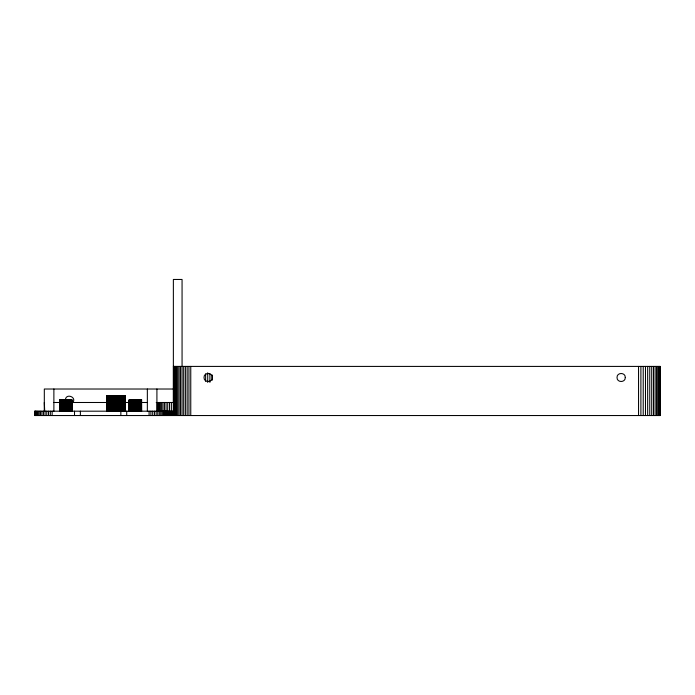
<?xml version="1.0" encoding="UTF-8"?>
<svg xmlns="http://www.w3.org/2000/svg" width="695" height="695" viewBox="0 0 695 695"><rect width="100%" height="100%" fill="white"/><g stroke="black" fill="none" stroke-linecap="round" stroke-linejoin="round"><path stroke-width="1.04" d="M65.4 400.103C65.452 392.866 77.136 396.819 72.819 402.605M173.368 366.413L660.25 366.413L660.25 415.541L34.75 415.541L34.75 411.188L173.368 411.188M173.576 389.018L44.315 389.018L44.315 411.188M141.684 399.886L129.096 399.886L129.096 411.188M44.315 402.492L44.697 411.188M53.88 402.492L60.326 402.492M71.646 402.492L107.595 402.492M124.779 402.492L129.435 402.492M140.903 402.492L147.54 402.492M156.219 402.492L173.568 402.492M659.998 366.413L659.998 415.541M659.486 366.413L659.486 415.541M658.738 366.413L658.738 415.541M657.748 366.413L657.748 415.541M656.54 366.413L656.54 415.541M655.116 366.413L655.116 415.541M653.491 366.413L653.491 415.541M651.702 366.413L651.702 415.541M649.755 366.413L649.755 415.541M647.67 366.413L647.67 415.541M645.481 366.413L645.481 415.541M643.214 366.413L643.214 415.541M640.894 366.413L640.894 415.541M638.549 366.413L638.549 415.541M212.166 374.944L212.166 380.269M209.899 373.875L209.899 382.406M207.718 372.807L207.718 382.406M205.633 373.875L205.633 381.338M190.76 366.413L190.76 415.541M188.944 366.413L188.944 415.541M187.146 366.413L187.146 415.541M185.383 366.413L185.383 415.541M183.689 366.413L183.689 415.541M182.064 415.541L182.064 279.459L173.368 279.459L173.368 415.541M180.535 366.413L180.535 415.541M179.119 366.413L179.119 415.541M177.833 366.413L177.833 415.541M176.686 366.413L176.686 415.541M175.696 366.413L175.696 415.541M174.871 366.413L174.871 415.541M174.219 366.413L174.219 415.541M173.75 366.413L173.75 415.541M173.463 366.413L173.463 415.541M172.482 411.188L172.482 415.541M171.639 411.188L171.639 415.541M171.378 402.492L171.378 411.188M170.822 411.188L170.822 415.541M170.058 411.188L170.058 415.541M169.528 402.492L169.528 411.188M169.354 411.188L169.354 415.541M168.711 411.188L168.711 415.541M168.138 411.188L168.138 415.541M167.747 402.492L167.643 415.541M167.226 411.188L167.226 415.541M166.904 411.188L166.904 415.541M166.67 411.188L166.67 415.541M166.522 411.188L166.479 415.541M166.383 411.188L166.383 415.541M166.044 402.492L166.096 415.541M165.627 411.188L165.627 415.541M164.976 411.188L164.976 415.541M164.437 402.492L164.437 411.188M164.15 411.188L164.15 415.541M163.16 411.188L163.16 415.541M162.951 402.492L162.951 411.188M162.013 411.188L162.013 415.541M161.605 402.492L161.605 411.188M160.727 411.188L160.727 415.541M160.397 402.492L160.397 411.188M159.364 402.492L159.311 415.541M158.495 402.492L158.495 411.188M157.808 402.492L157.782 415.541M157.313 402.492L157.313 411.188M156.914 389.018L156.914 411.188M156.158 411.188L156.158 415.541M154.464 411.188L154.464 415.541M152.7 411.188L152.7 415.541M150.902 411.188L150.902 415.541M149.086 411.188L149.086 415.541M147.349 389.018L147.349 411.188M141.615 399.886L141.684 411.188M141.467 399.886L141.467 411.188M141.25 399.886L141.25 411.188M140.963 399.886L140.963 411.188M140.607 399.886L140.607 411.188M140.199 399.886L140.199 411.188M139.73 399.886L139.73 411.188M139.209 399.886L139.209 411.188M138.644 399.886L138.644 411.188M138.044 399.886L138.044 411.188M137.41 399.886L137.41 411.188M136.75 399.886L136.75 411.188M136.072 399.886L136.072 411.188M135.395 399.886L135.395 411.188M134.708 399.886L134.708 411.188M134.039 399.886L134.039 411.188M133.379 399.886L133.379 411.188M132.745 399.886L132.745 411.188M132.146 399.886L132.146 411.188M131.581 399.886L131.581 411.188M131.06 399.886L131.06 411.188M130.59 399.886L130.59 411.188M130.174 399.886L130.174 411.188M129.826 399.886L129.826 411.188M129.539 399.886L129.539 411.188M129.322 399.886L129.322 411.188M129.174 399.886L129.174 411.188M126.716 411.188L126.716 415.541M125.343 411.188L125.395 395.542L106.7 395.542L106.7 411.188M125.178 395.542L125.178 411.188M124.9 395.542L124.909 411.188M124.527 395.542L124.527 411.188M124.058 395.542L124.058 411.188M123.484 395.542L123.484 411.188M122.833 395.542L122.833 411.188M122.094 395.542L122.094 411.188M121.295 395.542L121.295 411.188M120.852 411.188L120.852 415.541M120.426 395.542L120.426 411.188M119.505 395.542L119.505 411.188M118.55 395.542L118.55 411.188M117.559 395.542L117.559 411.188M116.552 395.542L116.552 411.188M115.544 395.542L115.544 411.188M114.536 395.542L114.536 411.188M113.546 395.542L113.546 411.188M112.59 395.542L112.59 411.188M111.669 395.542L111.669 411.188M110.8 395.542L110.8 411.188M110.001 395.542L110.001 411.188M109.263 395.542L109.263 411.188M108.611 395.542L108.611 411.188M108.038 395.542L108.038 411.188M107.569 395.542L107.569 411.188M107.186 395.542L107.186 411.188M106.917 395.542L106.917 411.188M80.377 411.188L80.377 415.541M74.513 411.188L74.513 415.541M72.054 411.188L72.054 399.886L59.535 399.886L59.535 411.188M71.906 399.886L71.906 411.188M71.689 399.886L71.689 411.188M71.403 399.886L71.403 411.188M71.055 399.886L71.055 411.188M70.638 399.886L70.638 411.188M70.169 399.886L70.169 411.188M69.648 399.886L69.648 411.188M69.083 399.886L69.083 411.188M68.484 399.886L68.484 411.188M67.849 399.886L67.849 411.188M67.189 399.886L67.189 411.188M66.511 399.886L66.511 411.188M65.834 399.886L65.834 411.188M65.156 399.886L65.156 411.188M64.479 399.886L64.479 411.188M63.818 399.886L63.818 411.188M63.184 399.886L63.184 411.188M62.585 399.886L62.585 411.188M62.02 399.886L62.02 411.188M61.499 399.886L61.499 411.188M61.03 399.886L61.03 411.188M60.613 399.886L60.613 411.188M60.265 399.886L60.265 411.188M59.979 399.886L59.979 411.188M59.761 399.886L59.761 411.188M59.614 399.886L59.614 411.188M53.88 389.018L53.88 411.188M52.142 411.188L52.142 415.541M50.318 411.188L50.318 415.541M48.528 411.188L48.528 415.541M46.765 411.188L46.765 415.541M45.071 411.188L45.071 415.541M44.489 402.492L44.489 411.188M43.446 411.188L43.446 415.541M41.917 411.188L41.917 415.541M40.501 411.188L40.501 415.541M39.215 411.188L39.215 415.541M38.069 411.188L38.069 415.541M37.078 411.188L37.078 415.541M36.253 411.188L36.253 415.541M35.601 411.188L35.601 415.541M35.132 411.188L35.132 415.541M34.846 411.188L34.846 415.541M212.279 377.498C212.505 382.806 203.783 382.815 204.017 377.498C203.791 372.19 212.496 372.181 212.279 377.498M625.283 377.498C625.509 382.806 616.795 382.815 617.021 377.498C616.795 372.19 625.509 372.181 625.283 377.498"/></g></svg>
